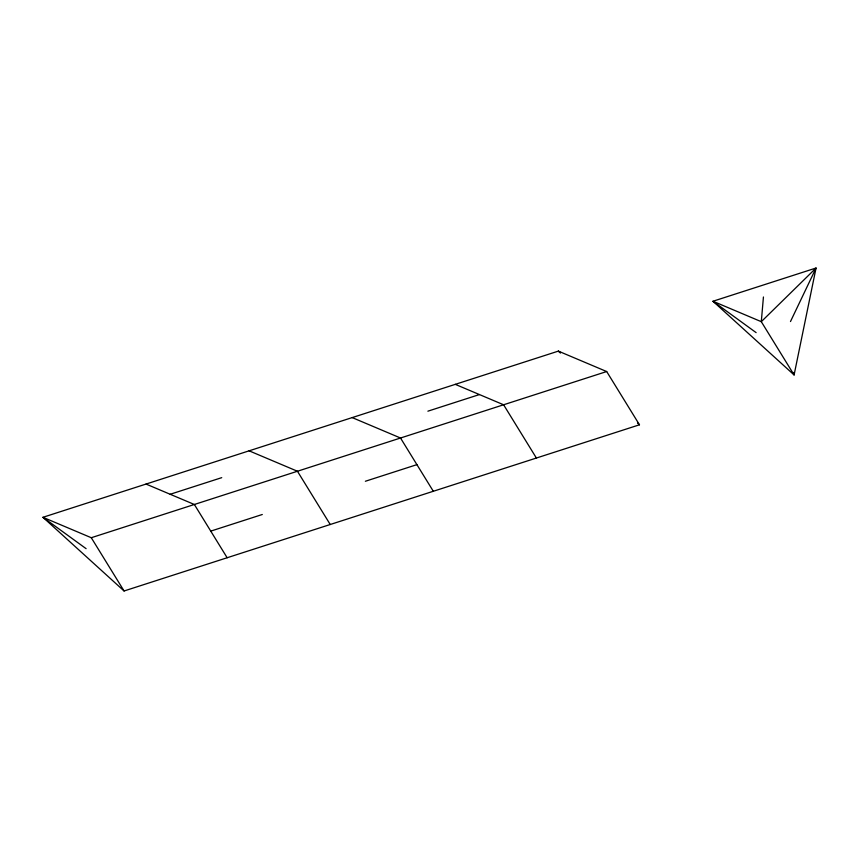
<?xml version="1.0" encoding="UTF-8"?>
<svg xmlns="http://www.w3.org/2000/svg" width="859" height="859" viewBox="0 0 859 859"><rect width="100%" height="100%" fill="white"/><g stroke="black" fill="none" stroke-linecap="round" stroke-linejoin="round"><path stroke-width="1.29" d="M763.436 296.989L761.299 321.685L794.092 374.943L816.05 268.019L712.97 301.251L794.092 374.943L793.276 372.43M790.484 321.545L816.05 268.019L761.299 321.685L712.97 301.251L756.124 332.626M170.189 494.269L221.729 477.658M427.889 411.182L479.429 394.56M86.104 548.665L42.95 517.301L91.279 537.723L606.679 371.539L639.472 424.797L124.072 590.981L42.95 517.301L558.35 351.116L606.679 371.539M210.756 531.12L262.296 514.498M365.376 481.255L416.916 464.644M455.27 384.349L503.599 404.772L536.392 458.03M352.19 417.592L400.519 438.015L433.312 491.273M249.11 450.825L297.439 471.247L330.232 524.505M146.03 484.057L194.359 504.491L227.152 557.749M560.508 352.684L558.35 351.116L560.326 352.909M637.496 422.993L639.472 424.797M91.279 537.723L124.072 590.981"/></g></svg>
